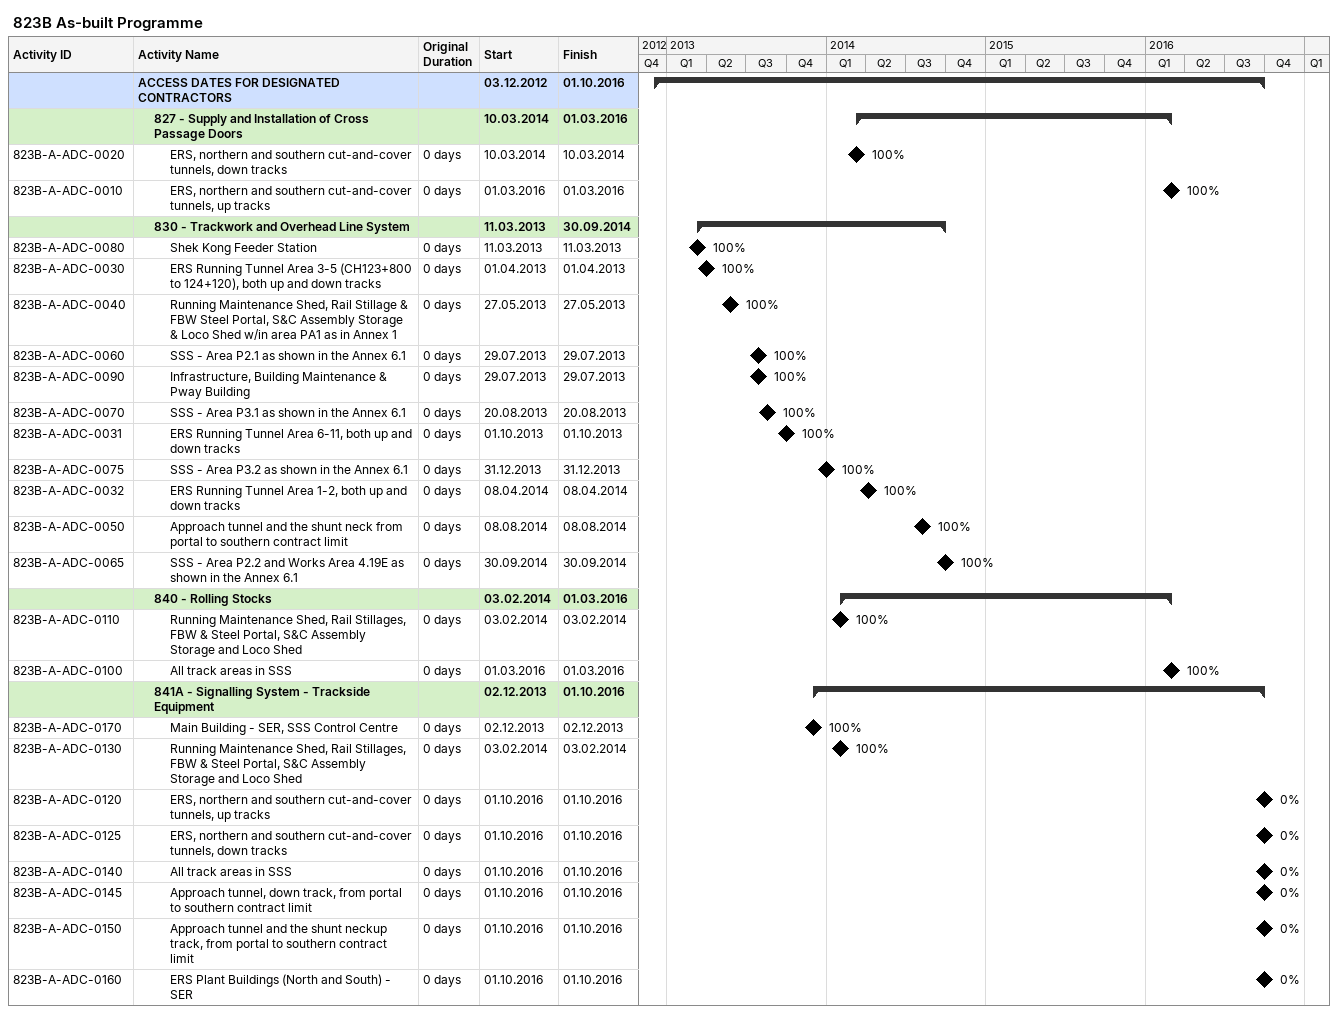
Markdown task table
823B As-built Programme

| ID | Level | Task | Original duration | Start | Finish | % complete |
|---|---|---|---|---|---|---|
|  | 1 | **ACCESS DATES FOR DESIGNATED CONTRACTORS** |  | 2012-12-03 | 2016-10-01 |  |
|  | 2 | **827 - Supply and Installation of Cross Passage Doors** |  | 2014-03-10 | 2016-03-01 |  |
| 823B-A-ADC-0020 | 3 | ERS, northern and southern cut-and-cover tunnels, down tracks | 0d | 2014-03-10 | 2014-03-10 | 100 |
| 823B-A-ADC-0010 | 3 | ERS, northern and southern cut-and-cover tunnels, up tracks | 0d | 2016-03-01 | 2016-03-01 | 100 |
|  | 2 | **830 - Trackwork and Overhead Line System** |  | 2013-03-11 | 2014-09-30 |  |
| 823B-A-ADC-0080 | 3 | Shek Kong Feeder Station | 0d | 2013-03-11 | 2013-03-11 | 100 |
| 823B-A-ADC-0030 | 3 | ERS Running Tunnel Area 3-5 (CH123+800 to 124+120), both up and down tracks | 0d | 2013-04-01 | 2013-04-01 | 100 |
| 823B-A-ADC-0040 | 3 | Running Maintenance Shed, Rail Stillage & FBW Steel Portal, S&C Assembly Storage & Loco Shed w/in area PA1 as in Annex 1 | 0d | 2013-05-27 | 2013-05-27 | 100 |
| 823B-A-ADC-0060 | 3 | SSS - Area P2.1 as shown in the Annex 6.1 | 0d | 2013-07-29 | 2013-07-29 | 100 |
| 823B-A-ADC-0090 | 3 | Infrastructure, Building Maintenance & Pway Building | 0d | 2013-07-29 | 2013-07-29 | 100 |
| 823B-A-ADC-0070 | 3 | SSS - Area P3.1 as shown in the Annex 6.1 | 0d | 2013-08-20 | 2013-08-20 | 100 |
| 823B-A-ADC-0031 | 3 | ERS Running Tunnel Area 6-11, both up and down tracks | 0d | 2013-10-01 | 2013-10-01 | 100 |
| 823B-A-ADC-0075 | 3 | SSS - Area P3.2 as shown in the Annex 6.1 | 0d | 2013-12-31 | 2013-12-31 | 100 |
| 823B-A-ADC-0032 | 3 | ERS Running Tunnel Area 1-2, both up and down tracks | 0d | 2014-04-08 | 2014-04-08 | 100 |
| 823B-A-ADC-0050 | 3 | Approach tunnel and the shunt neck from portal to southern contract limit | 0d | 2014-08-08 | 2014-08-08 | 100 |
| 823B-A-ADC-0065 | 3 | SSS - Area P2.2 and Works Area 4.19E as shown in the Annex 6.1 | 0d | 2014-09-30 | 2014-09-30 | 100 |
|  | 2 | **840 - Rolling Stocks** |  | 2014-02-03 | 2016-03-01 |  |
| 823B-A-ADC-0110 | 3 | Running Maintenance Shed, Rail Stillages, FBW & Steel Portal, S&C Assembly Storage and Loco Shed | 0d | 2014-02-03 | 2014-02-03 | 100 |
| 823B-A-ADC-0100 | 3 | All track areas in SSS | 0d | 2016-03-01 | 2016-03-01 | 100 |
|  | 2 | **841A - Signalling System - Trackside Equipment** |  | 2013-12-02 | 2016-10-01 |  |
| 823B-A-ADC-0170 | 3 | Main Building - SER, SSS Control Centre | 0d | 2013-12-02 | 2013-12-02 | 100 |
| 823B-A-ADC-0130 | 3 | Running Maintenance Shed, Rail Stillages, FBW & Steel Portal, S&C Assembly Storage and Loco Shed | 0d | 2014-02-03 | 2014-02-03 | 100 |
| 823B-A-ADC-0120 | 3 | ERS, northern and southern cut-and-cover tunnels, up tracks | 0d | 2016-10-01 | 2016-10-01 | 0 |
| 823B-A-ADC-0125 | 3 | ERS, northern and southern cut-and-cover tunnels, down tracks | 0d | 2016-10-01 | 2016-10-01 | 0 |
| 823B-A-ADC-0140 | 3 | All track areas in SSS | 0d | 2016-10-01 | 2016-10-01 | 0 |
| 823B-A-ADC-0145 | 3 | Approach tunnel, down track, from portal to southern contract limit | 0d | 2016-10-01 | 2016-10-01 | 0 |
| 823B-A-ADC-0150 | 3 | Approach tunnel and the shunt neckup track, from portal to southern contract limit | 0d | 2016-10-01 | 2016-10-01 | 0 |
| 823B-A-ADC-0160 | 3 | ERS Plant Buildings (North and South) - SER | 0d | 2016-10-01 | 2016-10-01 | 0 |
